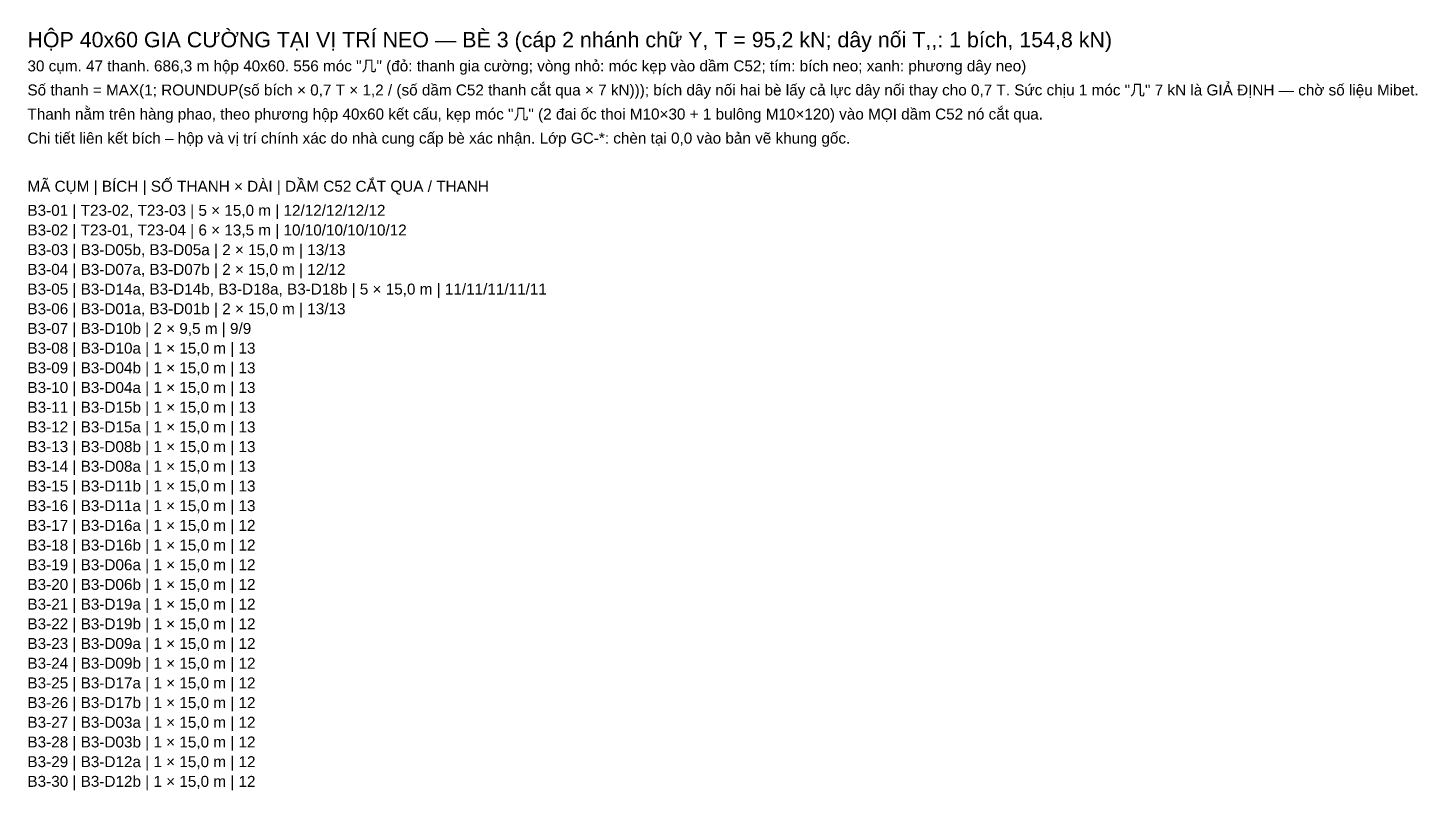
# Model space of a CAD drawing. Header units: millimetres. Extents: x -201615 to 10595, y 61217 to 115919.
# Drawn here: x -78324 to 10595, y 61217 to 110002 of the extents above; entities that cross this region are included whole.
import ezdxf

# ---------------------------------------------------------------- set-up
doc = ezdxf.new("R2010")
doc.units = ezdxf.units.MM
doc.layers.add('GC-GHI CHU', color=2, linetype='Continuous')
doc.styles.add('GC_VN', font='arial.ttf')

msp = doc.modelspace()

# ---------------------------------------------------------------- texts
at = {"layer": 'GC-GHI CHU', "style": 'GC_VN'}
for s, height, p in [('HỘP 40x60 GIA CƯỜNG TẠI VỊ TRÍ NEO — BÈ 3 (cáp 2 nhánh chữ Y, T = 95,2 kN; dây nối T,,: 1 bích, 154,8 kN)', 980, (-78346, 108753)), ('30 cụm. 47 thanh. 686,3 m hộp 40x60. 556 móc "几" (đỏ: thanh gia cường; vòng nhỏ: móc kẹp vào dầm C52; tím: bích neo; xanh: phương dây neo)', 700, (-78346, 107213)), ('Số thanh = MAX(1; ROUNDUP(số bích × 0,7 T × 1,2 / (số dầm C52 thanh cắt qua × 7 kN))); bích dây nối hai bè lấy cả lực dây nối thay cho 0,7 T. Sức chịu 1 móc "几" 7 kN là GIẢ ĐỊNH — chờ số liệu Mibet.', 700, (-78346, 105673)), ('Thanh nằm trên hàng phao, theo phương hộp 40x60 kết cấu, kẹp móc "几" (2 đai ốc thoi M10×30 + 1 bulông M10×120) vào MỌI dầm C52 nó cắt qua.', 700, (-78346, 104133)), ('Chi tiết liên kết bích – hộp và vị trí chính xác do nhà cung cấp bè xác nhận. Lớp GC-*: chèn tại 0,0 vào bản vẽ khung gốc.', 700, (-78346, 102593)), ('MÃ CỤM | BÍCH | SỐ THANH × DÀI | DẦM C52 CẮT QUA / THANH', 700, (-78346, 99513)), ('B3-01 | T23-02, T23-03 | 5 × 15,0 m | 12/12/12/12/12', 700, (-78346, 97973)), ('B3-02 | T23-01, T23-04 | 6 × 13,5 m | 10/10/10/10/10/12', 700, (-78346, 96713)), ('B3-03 | B3-D05b, B3-D05a | 2 × 15,0 m | 13/13', 700, (-78346, 95453)), ('B3-04 | B3-D07a, B3-D07b | 2 × 15,0 m | 12/12', 700, (-78346, 94193)), ('B3-05 | B3-D14a, B3-D14b, B3-D18a, B3-D18b | 5 × 15,0 m | 11/11/11/11/11', 700, (-78346, 92933)), ('B3-06 | B3-D01a, B3-D01b | 2 × 15,0 m | 13/13', 700, (-78346, 91673)), ('B3-07 | B3-D10b | 2 × 9,5 m | 9/9', 700, (-78346, 90413)), ('B3-08 | B3-D10a | 1 × 15,0 m | 13', 700, (-78346, 89153)), ('B3-09 | B3-D04b | 1 × 15,0 m | 13', 700, (-78346, 87893)), ('B3-10 | B3-D04a | 1 × 15,0 m | 13', 700, (-78346, 86633)), ('B3-11 | B3-D15b | 1 × 15,0 m | 13', 700, (-78346, 85373)), ('B3-12 | B3-D15a | 1 × 15,0 m | 13', 700, (-78346, 84113)), ('B3-13 | B3-D08b | 1 × 15,0 m | 13', 700, (-78346, 82853)), ('B3-14 | B3-D08a | 1 × 15,0 m | 13', 700, (-78346, 81593)), ('B3-15 | B3-D11b | 1 × 15,0 m | 13', 700, (-78346, 80333)), ('B3-16 | B3-D11a | 1 × 15,0 m | 13', 700, (-78346, 79073)), ('B3-17 | B3-D16a | 1 × 15,0 m | 12', 700, (-78346, 77813)), ('B3-18 | B3-D16b | 1 × 15,0 m | 12', 700, (-78346, 76553)), ('B3-19 | B3-D06a | 1 × 15,0 m | 12', 700, (-78346, 75293)), ('B3-20 | B3-D06b | 1 × 15,0 m | 12', 700, (-78346, 74033)), ('B3-21 | B3-D19a | 1 × 15,0 m | 12', 700, (-78346, 72773)), ('B3-22 | B3-D19b | 1 × 15,0 m | 12', 700, (-78346, 71513)), ('B3-23 | B3-D09a | 1 × 15,0 m | 12', 700, (-78346, 70253)), ('B3-24 | B3-D09b | 1 × 15,0 m | 12', 700, (-78346, 68993)), ('B3-25 | B3-D17a | 1 × 15,0 m | 12', 700, (-78346, 67733)), ('B3-26 | B3-D17b | 1 × 15,0 m | 12', 700, (-78346, 66473)), ('B3-27 | B3-D03a | 1 × 15,0 m | 12', 700, (-78346, 65213)), ('B3-28 | B3-D03b | 1 × 15,0 m | 12', 700, (-78346, 63953)), ('B3-29 | B3-D12a | 1 × 15,0 m | 12', 700, (-78346, 62693)), ('B3-30 | B3-D12b | 1 × 15,0 m | 12', 700, (-78346, 61433))]:
    msp.add_text(s, height=height, dxfattribs=at).set_placement(p)

doc.saveas('drawing.dxf')
